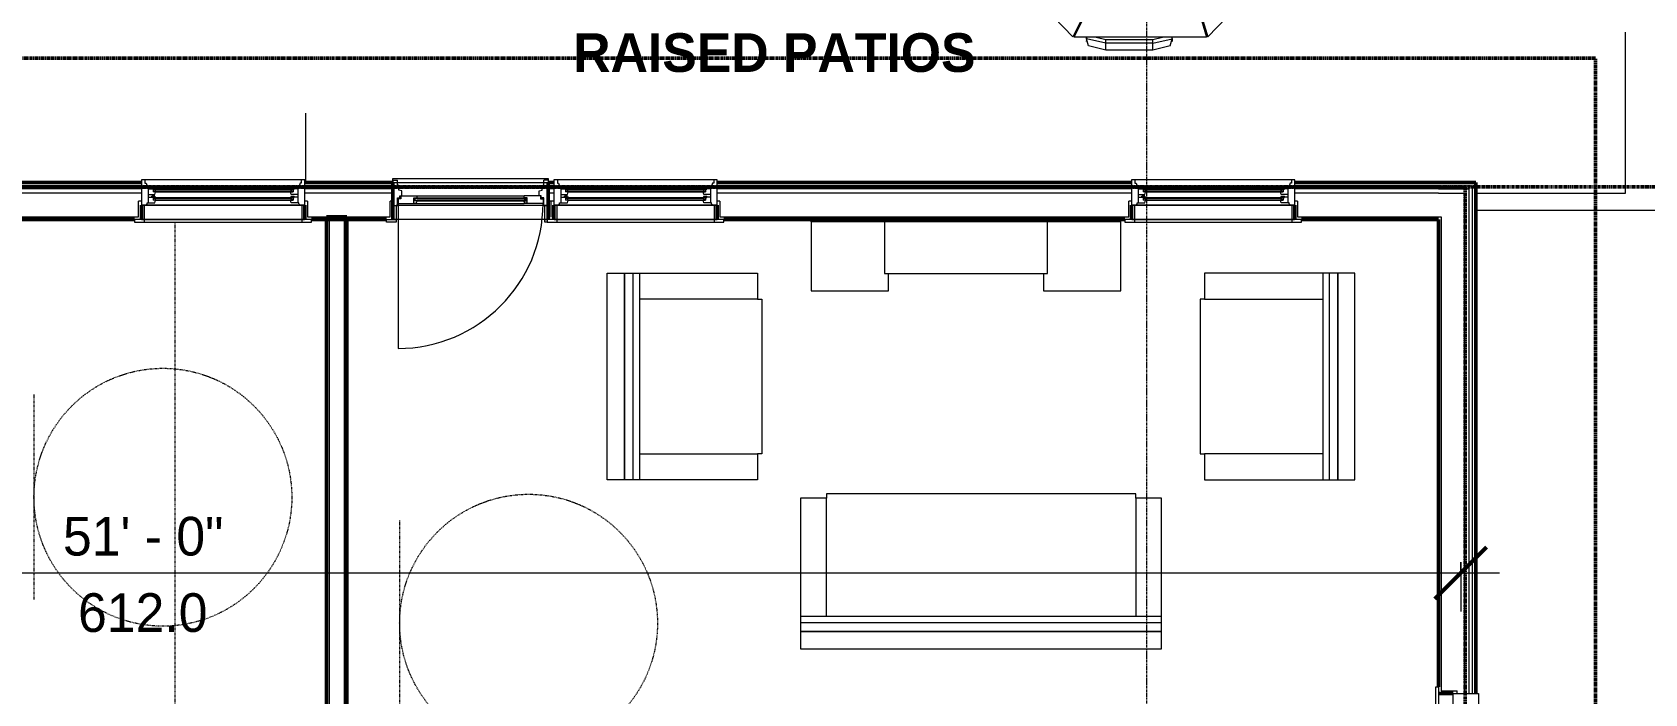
# Model space of a CAD drawing. Header units: inches. Extents: x -4266 to -1814, y 9706 to 12441.
# Drawn here: x -2432.7 to -2057.5, y 11970.8 to 12124.6 of the extents above; entities that cross this region are included whole.
import ezdxf

# ---------------------------------------------------------------- set-up
doc = ezdxf.new("R2010")
doc.units = ezdxf.units.IN
doc.header["$MEASUREMENT"] = 0
for name, pattern in [('Dash', [0.25, 0.125, -0.125]), ('Dash 1_16_', [0.125, 0.0625, -0.0625]), ('Double Dash 3_8_', [1, 0.375, -0.125, 0.125, -0.125, 0.125, -0.125]), ('Grid Line 1_2_', [0.875, 0.5, -0.125, 0.125, -0.125])]:
    doc.linetypes.add(name, pattern=pattern)
for name, color, linetype, lineweight in [('A-ANNO-DIMS', 211, 'Continuous', 9), ('A-ANNO-DIMS-96', 211, 'Continuous', 9), ('A-ANNO-NOTE', 131, 'Continuous', 9), ('A-DOOR-1', 7, 'Continuous', 9), ('A-DOOR-2', 50, 'Continuous', 20), ('A-DOOR-FRAM-1', 50, 'Continuous', 20), ('A-DOOR-FRAM-2', 7, 'Continuous', 9), ('A-DOOR-GLAZ-1', 7, 'Continuous', 9), ('A-FLOR-2', 10, 'Continuous', 13), ('A-GENM-HDLN-1', 7, 'Dash', 9), ('A-GLAZ-1', 7, 'Continuous', 9), ('A-GLAZ-2', 50, 'Continuous', 20), ('A-WALL-3', 250, 'Continuous', 50), ('A-WALL-4', 10, 'Continuous', 13), ('C-PROP-LINE-1', 250, 'Double Dash 3_8_', 50), ('C-PROP-LINE-2', 91, 'Dash 1_16_', 50), ('C-TOPO', 7, 'Continuous', 9), ('I-FURN', 30, 'Continuous', 9), ('I-FURN-1', 7, 'Continuous', 9), ('I-FURN-HDLN-1', 7, 'Dash', 9), ('S-GRID-1', 1, 'Grid Line 1_2_', 9)]:
    doc.layers.add(name, color=color, linetype=linetype, lineweight=lineweight)
doc.styles.add('Century Gothic', font='ufonts.com_century-gothic.ttf', dxfattribs={"height": 9})
doc.styles.add('Century Gothic_B', font='GOTHICB.TTF', dxfattribs={"height": 9})
doc.dimstyles.new('OD__1_16__Tol__', dxfattribs={"dimscale": 12, "dimtxt": 9.397514, "dimasz": 1, "dimexe": 0.75, "dimexo": 0.5, "dimgap": 0.125, "dimtad": 1, "dimdec": 4, "dimrnd": 0.0625, "dimzin": 3, "dimdsep": 46, "dimlunit": 4, "dimtxsty": 'Century Gothic', "dimblk1": 'OBLIQUE', "dimblk2": 'OBLIQUE', "dimsah": 1, "dimcen": 0.09, "dimdle": 0.75, "dimazin": 0, "dimtfac": 1, "dimtdec": 4, "dimtix": 1, "dimtmove": 0, "dimatfit": 3, "dimfxl": 1, "dimtvp": 1, "dimtfill": 1, "dimfrac": 2, "dimtolj": 1, "dimtzin": 0, "dimarcsym": 2})

# ---------------------------------------------------------------- blocks, each defined once
blk = doc.blocks.new('DIMBLOCK36-FLOOR PLAN - 1ST FLOOR')
at = {"layer": 'A-ANNO-DIMS-96', "lineweight": 50}
for p, q in [((-2712.32, 11998.88), (-2706.32, 12004.88)), ((-2100.32, 11998.88), (-2094.32, 12004.88)), ((-2712.32, 11998.88), (-2718.32, 11992.88)), ((-2100.32, 11998.88), (-2106.32, 11992.88))]:
    blk.add_line(p, q, dxfattribs=at)
at = {"layer": 'A-ANNO-DIMS-96'}
for p, q in [((-2712.32, 12001.37), (-2712.32, 11989.88)), ((-2712.32, 11998.88), (-2712.32, 12001.37)), ((-2100.32, 12001.37), (-2100.32, 11989.88)), ((-2100.32, 11998.88), (-2100.32, 12001.37)), ((-2712.32, 11998.88), (-2091.32, 11998.88))]:
    blk.add_line(p, q, dxfattribs=at)
at = {"layer": 'A-ANNO-DIMS-96', "color": 0, "insert": (-2422.06, 11994.15), "char_height": 9, "width": 37.7691, "attachment_point": 1, "line_spacing_factor": 0.984502, "style": 'Century Gothic', "bg_fill": 3, "box_fill_scale": 1.25, "bg_fill_color": 256, "bg_fill_true_color": 13158600, "bg_fill_transparency": 0}
blk.add_mtext('612.0', dxfattribs=at)
at = {"layer": 'A-ANNO-DIMS-96', "color": 0, "insert": (-2425.57, 12011.92), "char_height": 9, "width": 46.1821, "attachment_point": 1, "line_spacing_factor": 0.984502, "style": 'Century Gothic', "bg_fill": 3, "box_fill_scale": 1.25, "bg_fill_color": 256, "bg_fill_true_color": 13158600, "bg_fill_transparency": 0}
blk.add_mtext('51\' - 0"', dxfattribs=at)
blk = doc.blocks.new('_Oblique')
at = {"color": 0, "linetype": 'ByBlock', "lineweight": -2}
blk.add_line((-0.5, -0.5), (0.5, 0.5), dxfattribs=at)
blk = doc.blocks.new('Outdoor Table01 - 02ZUTB01_dwg-2525485-FLOOR PLAN - 1ST FLOOR')
at = {"layer": 'I-FURN'}
for p, q in [((-7, 41.99), (-11, 40.99)), ((-7, 41.99), (4, 41.99)), ((-7, 41.99), (-7, 40.37)), ((4, 41.99), (8, 40.99)), ((4, 41.99), (4, 40.37)), ((-37.47, 16.26), (-15.64, 38.89)), ((4, 0), (-15.64, 38.89)), ((-15.38, 39), (4, 0)), ((-15.38, 39), (15.49, 39)), ((-11, 40.99), (-11.5, 39.37)), ((-7, 40.37), (-11.5, 39.37)), ((-11.42, 39.62), (-11.5, 40)), ((-11.5, 39.5), (-11.5, 40)), ((-11.49, 39.42), (-11.5, 39.5)), ((-11.5, 39.37), (-11.5, 39)), ((-11.42, 39), (-11.46, 39.24)), ((-7, 39.5), (-9.25, 39)), ((-7, 40.37), (4, 40.37)), ((-7, 40.37), (-7, 39.5)), ((4, 39.5), (-7, 39.5)), ((4, 40.37), (8.5, 39.37)), ((4, 40.37), (4, 39.5)), ((6.25, 39), (4, 39.5)), ((4, 0), (15.49, 39)), ((4, 0), (15.74, 38.89)), ((8.5, 39.37), (8, 40.99)), ((8.5, 40), (8.42, 39.62)), ((8.46, 39.24), (8.42, 39)), ((8.5, 39.5), (8.49, 39.42)), ((8.5, 39.5), (8.5, 40)), ((8.5, 39.37), (8.5, 39)), ((15.74, 38.89), (37.57, 16.26)), ((-11.5, 30.7), (-11.5, 31.19)), ((-7.56, 23.27), (-7.74, 23.24)), ((10.22, 20.61), (10.1, 20.71)), ((4, 0), (-37.57, 16)), ((-37.57, -16), (-37.57, 16)), ((4, 0), (-37.47, 16.26)), ((4, 0), (37.57, 16.26)), ((4, 0), (37.68, 16)), ((37.68, 16), (37.68, -16)), ((-43.99, 6), (-42.99, 10)), ((-41.37, 10.5), (-42.99, 10)), ((-42.37, 6), (-41.37, 10.5)), ((-41.5, 10.5), (-42, 10.5)), ((-42, 10.5), (-41.62, 10.42)), ((-41.42, 10.49), (-41.5, 10.5)), ((-40.56, 10.23), (-41.5, 6)), ((-41.37, 10.5), (-40.5, 10.5)), ((-38.5, 10), (-41.24, 10.46)), ((-40.56, 10.21), (-39.5, 10)), ((-40.5, 10.5), (-40.54, 10.34)), ((-39.7, 10.2), (-40, 10.5)), ((-40, 10.5), (-39, 10.5)), ((-38.5, 10), (-39.5, 10)), ((-38.5, 10), (-39, 10.5)), ((-39, 10.5), (-37.57, 10.5)), ((-39, 10.5), (-37.57, 10.5)), ((-38.5, 10), (-39, 6)), ((-37.57, 10.31), (-38.5, 10)), ((-23.32, 10.71), (-23.39, 10.54)), ((20.51, 7.84), (20.45, 7.97)), ((23.61, 9.5), (24, 9.5)), ((37.68, 9.44), (38, 9.5)), ((37.68, 9.5), (38, 9.5)), ((38.99, 9), (37.68, 9.4)), ((38.37, 5), (37.68, 8.11)), ((38.99, 9), (39.99, 5)), ((-43.99, -5), (-43.99, 6)), ((-43.99, 6), (-42.37, 6)), ((-42.37, -5), (-42.37, 6)), ((-42.37, 6), (-41.5, 6)), ((-41.5, 6), (-41.5, -5)), ((-39, 6), (-39, -5)), ((-37.57, 6), (-39, 6)), ((38.37, 5), (37.68, 5)), ((39.99, 5), (38.37, 5)), ((38.37, 5), (38.37, -6)), ((39.99, 5), (39.99, -6)), ((4, 0), (-37.57, -16)), ((4, 0), (-37.47, -16.26)), ((4, 0), (-15.64, -38.89)), ((4, 0), (-15.38, -39)), ((4, 0), (15.49, -39)), ((4, 0), (37.68, -16)), ((4, 0), (37.57, -16.26)), ((4, 0), (15.74, -38.89)), ((-43.99, -5), (-42.99, -9)), ((-43.99, -5), (-42.37, -5)), ((-42.37, -5), (-41.37, -9.5)), ((-42.37, -5), (-41.5, -5)), ((-41.5, -5), (-40.56, -9.23)), ((-39, -5), (-38.5, -9)), ((-39, -5), (-37.57, -5)), ((38.37, -6), (37.68, -9.11)), ((38.37, -6), (37.68, -6)), ((39.99, -6), (38.37, -6)), ((39.99, -6), (38.99, -10)), ((-42.99, -9), (-41.37, -9.5)), ((-41.62, -9.42), (-42, -9.5)), ((-41.5, -9.5), (-42, -9.5)), ((-41.42, -9.49), (-41.5, -9.5)), ((-41.37, -9.5), (-40.5, -9.5)), ((-38.5, -9), (-41.24, -9.46)), ((-39.5, -9), (-40.56, -9.21)), ((-40.54, -9.34), (-40.5, -9.5)), ((-40, -9.5), (-39.7, -9.2)), ((-39, -9.5), (-40, -9.5)), ((-39.5, -9), (-38.5, -9)), ((-39, -9.5), (-38.5, -9)), ((-37.57, -9.5), (-39, -9.5)), ((-37.57, -9.5), (-39, -9.5)), ((-37.57, -9.31), (-38.5, -9)), ((-23.39, -10.54), (-23.32, -10.71)), ((20.45, -7.97), (20.51, -7.84)), ((25.68, -10.5), (26.1, -10.5)), ((38.99, -10), (37.68, -10.4)), ((38, -10.5), (37.68, -10.44)), ((37.68, -10.5), (38, -10.5)), ((-15.64, -38.89), (-37.47, -16.26)), ((37.57, -16.26), (15.74, -38.89)), ((10.1, -20.71), (10.22, -20.61)), ((-8, -23.77), (-8, -24.14)), ((-7.74, -23.24), (-7.56, -23.27)), ((-12.5, -32.68), (-12.5, -33.2)), ((15.49, -39), (-15.38, -39)), ((-12.5, -39.37), (-12.5, -39)), ((-12, -40.99), (-12.5, -39.37)), ((-8, -40.37), (-12.5, -39.37)), ((-12.49, -39.42), (-12.5, -39.5)), ((-12.5, -39.5), (-12.5, -40)), ((-12.5, -40), (-12.42, -39.62)), ((-12.42, -39), (-12.46, -39.24)), ((-8, -41.99), (-12, -40.99)), ((-10.25, -39), (-8, -39.5)), ((-8, -39.5), (3, -39.5)), ((-8, -40.37), (-8, -39.5)), ((3, -40.37), (-8, -40.37)), ((-8, -41.99), (-8, -40.37)), ((3, -39.5), (5.25, -39)), ((3, -40.37), (7.5, -39.37)), ((3, -40.37), (3, -39.5)), ((3, -41.99), (3, -40.37)), ((7, -40.99), (3, -41.99)), ((7, -40.99), (7.5, -39.37)), ((7.42, -39), (7.46, -39.24)), ((7.42, -39.62), (7.5, -40)), ((7.49, -39.42), (7.5, -39.5)), ((7.5, -39.37), (7.5, -39)), ((7.5, -39.5), (7.5, -40)), ((3, -41.99), (-8, -41.99))]:
    blk.add_line(p, q, dxfattribs=at)

msp = doc.modelspace()

# ---------------------------------------------------------------- linework, layer by layer
at = {"layer": 'A-DOOR-1'}
msp.add_line((-2347.59874, 12084.84565), (-2347.59874, 12051.09565), dxfattribs=at)
msp.add_arc((-2347.59874, 12084.84565), 33.75, 270, 0, dxfattribs=at)
at = {"layer": 'A-DOOR-2'}
for p, q in [((-2346.98238, 12086.56415), (-2346.98238, 12085.91865)), ((-2346.98238, 12086.56415), (-2343.16124, 12086.56415)), ((-2343.16124, 12086.2519), (-2343.19158, 12086.56415)), ((-2343.16124, 12086.5644), (-2318.28624, 12086.5644)), ((-2314.46509, 12086.56415), (-2318.28624, 12086.56415)), ((-2318.28624, 12086.2519), (-2318.25589, 12086.56415)), ((-2314.46509, 12086.56415), (-2314.46509, 12085.91865)), ((-2346.98238, 12085.91865), (-2347.59874, 12085.9079)), ((-2347.59874, 12085.9079), (-2347.59874, 12084.84565)), ((-2347.59874, 12084.84565), (-2343.16124, 12084.84565)), ((-2343.91124, 12086.1579), (-2343.16124, 12086.1579)), ((-2343.91124, 12084.84565), (-2343.91124, 12086.1579)), ((-2343.16124, 12085.4079), (-2343.91124, 12085.4079)), ((-2343.91124, 12084.9079), (-2343.39727, 12084.9079)), ((-2343.91124, 12084.84565), (-2343.91124, 12084.9079)), ((-2343.39727, 12084.9079), (-2343.19224, 12085.1599)), ((-2343.19224, 12085.1599), (-2343.16124, 12085.3459)), ((-2343.16124, 12086.1579), (-2343.16124, 12086.2519)), ((-2343.16124, 12085.3459), (-2343.16124, 12085.4079)), ((-2343.16124, 12084.84565), (-2318.28624, 12084.84565)), ((-2318.28624, 12086.1579), (-2318.28624, 12086.2519)), ((-2317.53624, 12086.1579), (-2318.28624, 12086.1579)), ((-2318.28624, 12085.4079), (-2317.53624, 12085.4079)), ((-2318.28624, 12085.3459), (-2318.28624, 12085.4079)), ((-2318.25524, 12085.1599), (-2318.28624, 12085.3459)), ((-2313.84874, 12084.84565), (-2318.28624, 12084.84565)), ((-2318.05021, 12084.9079), (-2318.25524, 12085.1599)), ((-2317.53624, 12084.9079), (-2318.05021, 12084.9079)), ((-2317.53624, 12084.84565), (-2317.53624, 12086.1579)), ((-2317.53624, 12084.84565), (-2317.53624, 12084.9079)), ((-2314.46509, 12085.91865), (-2313.84874, 12085.9079)), ((-2313.84874, 12085.9079), (-2313.84874, 12084.84565))]:
    msp.add_line(p, q, dxfattribs=at)
at = {"layer": 'A-DOOR-FRAM-1'}
for p, q in [((-2348.78624, 12089.6894), (-2348.78624, 12090.59565)), ((-2348.78624, 12090.59565), (-2312.66124, 12090.59565)), ((-2348.78624, 12090.2519), (-2348.78624, 12084.3769)), ((-2348.78624, 12090.2519), (-2347.75499, 12090.2519)), ((-2347.75499, 12089.13025), (-2347.75499, 12090.2519)), ((-2313.69249, 12089.13025), (-2313.69249, 12090.2519)), ((-2312.66124, 12090.2519), (-2313.69249, 12090.2519)), ((-2312.66124, 12090.59565), (-2312.66124, 12089.6894)), ((-2312.66124, 12090.2519), (-2312.66124, 12084.3769)), ((-2350.41124, 12088.9394), (-2348.78624, 12088.9394)), ((-2347.41124, 12088.88955), (-2347.75499, 12089.13025)), ((-2347.41124, 12087.8884), (-2347.41124, 12088.88955)), ((-2346.72374, 12087.73322), (-2347.41124, 12087.8884)), ((-2347.17624, 12086.1589), (-2347.17624, 12086.5959)), ((-2347.17624, 12086.5959), (-2346.72374, 12086.5959)), ((-2346.72374, 12086.5959), (-2346.72374, 12087.73322)), ((-2314.72374, 12087.73322), (-2314.03624, 12087.8884)), ((-2314.72374, 12086.5959), (-2314.72374, 12087.73322)), ((-2314.27124, 12086.5959), (-2314.72374, 12086.5959)), ((-2314.27124, 12086.1589), (-2314.27124, 12086.5959)), ((-2314.03624, 12088.88955), (-2313.69249, 12089.13025)), ((-2314.03624, 12087.8884), (-2314.03624, 12088.88955)), ((-2311.33546, 12088.9394), (-2312.66124, 12088.9394)), ((-2348.78624, 12084.3769), (-2347.75499, 12084.3769)), ((-2348.66124, 12084.3769), (-2348.78624, 12084.3769)), ((-2313.41124, 12084.3769), (-2348.03624, 12084.3769)), ((-2347.75499, 12086.1589), (-2347.17624, 12086.1589)), ((-2347.75499, 12084.3769), (-2347.75499, 12086.1589)), ((-2313.69249, 12086.1589), (-2314.27124, 12086.1589)), ((-2313.69249, 12084.3769), (-2313.69249, 12086.1589)), ((-2312.66124, 12084.3769), (-2313.69249, 12084.3769)), ((-2313.03624, 12084.3769), (-2312.66124, 12084.3769)), ((-2312.66124, 12084.3769), (-2312.78624, 12084.3769))]:
    msp.add_line(p, q, dxfattribs=at)
at = {"layer": 'A-DOOR-FRAM-2'}
for p, q in [((-2348.66124, 12081.0644), (-2348.66124, 12084.3769)), ((-2348.66124, 12084.3769), (-2348.03624, 12084.3769)), ((-2348.03624, 12084.3769), (-2348.03624, 12081.0644)), ((-2313.41124, 12081.0644), (-2313.41124, 12084.3769)), ((-2313.41124, 12084.3769), (-2312.78624, 12084.3769)), ((-2312.78624, 12084.3769), (-2312.78624, 12081.0644)), ((-2350.28624, 12080.4394), (-2350.28624, 12081.0644)), ((-2350.28624, 12081.0644), (-2348.03624, 12081.0644)), ((-2348.03624, 12080.4394), (-2350.28624, 12080.4394)), ((-2348.03624, 12081.0644), (-2348.66124, 12081.0644)), ((-2348.03624, 12081.0644), (-2348.03624, 12080.4394)), ((-2312.89796, 12081.0644), (-2313.41124, 12081.0644)), ((-2313.41124, 12080.4394), (-2313.41124, 12081.0644)), ((-2313.41124, 12081.0644), (-2312.89796, 12081.0644)), ((-2312.89796, 12080.4394), (-2313.41124, 12080.4394))]:
    msp.add_line(p, q, dxfattribs=at)
at = {"layer": 'A-DOOR-GLAZ-1'}
for p, q in [((-2343.16124, 12086.0019), (-2343.91124, 12086.0019)), ((-2343.91124, 12085.5644), (-2343.16124, 12085.5644)), ((-2343.70124, 12086.0019), (-2343.70124, 12085.5644)), ((-2343.16124, 12086.15815), (-2318.28624, 12086.15815)), ((-2343.16124, 12086.0019), (-2318.28624, 12086.0019)), ((-2343.16124, 12085.5644), (-2318.28624, 12085.5644)), ((-2343.16124, 12085.40815), (-2318.28624, 12085.40815)), ((-2318.28624, 12086.0019), (-2317.53624, 12086.0019)), ((-2317.53624, 12085.5644), (-2318.28624, 12085.5644)), ((-2317.74624, 12086.0019), (-2317.74624, 12085.5644))]:
    msp.add_line(p, q, dxfattribs=at)
at = {"layer": 'A-FLOR-2'}
for p, q in [((-2061.92374, 12087.1894), (-2061.92374, 12124.68951)), ((-2369.12374, 12105.82681), (-2369.12374, 12089.6894)), ((-2096.82374, 12087.1894), (-2061.92374, 12087.1894))]:
    msp.add_line(p, q, dxfattribs=at)
at = {"layer": 'A-GLAZ-1'}
for p, q in [((-2404.61671, 12088.0019), (-2404.02296, 12088.0019)), ((-2404.61671, 12087.6269), (-2404.02296, 12087.6269)), ((-2404.14796, 12088.0019), (-2404.14796, 12087.6269)), ((-2404.02296, 12088.1269), (-2372.62452, 12088.1269)), ((-2404.02296, 12088.0019), (-2372.62452, 12088.0019)), ((-2404.02296, 12087.6269), (-2372.62452, 12087.6269)), ((-2404.02296, 12087.5019), (-2372.62452, 12087.5019)), ((-2372.03077, 12088.0019), (-2372.62452, 12088.0019)), ((-2372.03077, 12087.6269), (-2372.62452, 12087.6269)), ((-2372.49952, 12088.0019), (-2372.49952, 12087.6269)), ((-2308.61671, 12088.0019), (-2308.02296, 12088.0019)), ((-2308.61671, 12087.6269), (-2308.02296, 12087.6269)), ((-2308.14796, 12088.0019), (-2308.14796, 12087.6269)), ((-2308.02296, 12088.1269), (-2276.62452, 12088.1269)), ((-2308.02296, 12088.0019), (-2276.62452, 12088.0019)), ((-2308.02296, 12087.6269), (-2276.62452, 12087.6269)), ((-2308.02296, 12087.5019), (-2276.62452, 12087.5019)), ((-2276.03077, 12088.0019), (-2276.62452, 12088.0019)), ((-2276.03077, 12087.6269), (-2276.62452, 12087.6269)), ((-2276.49952, 12088.0019), (-2276.49952, 12087.6269)), ((-2174.21671, 12088.0019), (-2173.62296, 12088.0019)), ((-2174.21671, 12087.6269), (-2173.62296, 12087.6269)), ((-2173.74796, 12088.0019), (-2173.74796, 12087.6269)), ((-2173.62296, 12088.1269), (-2142.22452, 12088.1269)), ((-2173.62296, 12088.0019), (-2142.22452, 12088.0019)), ((-2173.62296, 12087.6269), (-2142.22452, 12087.6269)), ((-2173.62296, 12087.5019), (-2142.22452, 12087.5019)), ((-2141.63077, 12088.0019), (-2142.22452, 12088.0019)), ((-2141.63077, 12087.6269), (-2142.22452, 12087.6269)), ((-2142.09952, 12088.0019), (-2142.09952, 12087.6269)), ((-2369.37452, 12084.4394), (-2407.27296, 12084.4394)), ((-2407.27296, 12084.4394), (-2407.27296, 12081.0644)), ((-2406.64796, 12084.4394), (-2406.64796, 12081.0644)), ((-2404.61671, 12086.0644), (-2404.02296, 12086.0644)), ((-2404.61671, 12085.6894), (-2404.02296, 12085.6894)), ((-2404.14796, 12086.0644), (-2404.14796, 12085.6894)), ((-2404.02296, 12086.1894), (-2372.62452, 12086.1894)), ((-2404.02296, 12086.0644), (-2372.62452, 12086.0644)), ((-2404.02296, 12085.6894), (-2372.62452, 12085.6894)), ((-2404.02296, 12085.5644), (-2372.62452, 12085.5644)), ((-2372.03077, 12086.0644), (-2372.62452, 12086.0644)), ((-2372.03077, 12085.6894), (-2372.62452, 12085.6894)), ((-2372.49952, 12086.0644), (-2372.49952, 12085.6894)), ((-2369.99952, 12084.4394), (-2369.99952, 12081.0644)), ((-2369.37452, 12081.0644), (-2369.37452, 12084.4394)), ((-2273.37452, 12084.4394), (-2311.27296, 12084.4394)), ((-2311.27296, 12084.4394), (-2311.27296, 12081.0644)), ((-2310.64796, 12084.4394), (-2310.64796, 12081.0644)), ((-2308.61671, 12086.0644), (-2308.02296, 12086.0644)), ((-2308.61671, 12085.6894), (-2308.02296, 12085.6894)), ((-2308.14796, 12086.0644), (-2308.14796, 12085.6894)), ((-2308.02296, 12086.1894), (-2276.62452, 12086.1894)), ((-2308.02296, 12086.0644), (-2276.62452, 12086.0644)), ((-2308.02296, 12085.6894), (-2276.62452, 12085.6894)), ((-2308.02296, 12085.5644), (-2276.62452, 12085.5644)), ((-2276.03077, 12086.0644), (-2276.62452, 12086.0644)), ((-2276.03077, 12085.6894), (-2276.62452, 12085.6894)), ((-2276.49952, 12086.0644), (-2276.49952, 12085.6894)), ((-2273.99952, 12084.4394), (-2273.99952, 12081.0644)), ((-2273.37452, 12081.0644), (-2273.37452, 12084.4394)), ((-2138.97452, 12084.4394), (-2176.87296, 12084.4394)), ((-2176.87296, 12084.4394), (-2176.87296, 12081.0644)), ((-2176.24796, 12084.4394), (-2176.24796, 12081.0644)), ((-2174.21671, 12086.0644), (-2173.62296, 12086.0644)), ((-2174.21671, 12085.6894), (-2173.62296, 12085.6894)), ((-2173.74796, 12086.0644), (-2173.74796, 12085.6894)), ((-2173.62296, 12086.1894), (-2142.22452, 12086.1894)), ((-2173.62296, 12086.0644), (-2142.22452, 12086.0644)), ((-2173.62296, 12085.6894), (-2142.22452, 12085.6894)), ((-2173.62296, 12085.5644), (-2142.22452, 12085.5644)), ((-2141.63077, 12086.0644), (-2142.22452, 12086.0644)), ((-2141.63077, 12085.6894), (-2142.22452, 12085.6894)), ((-2142.09952, 12086.0644), (-2142.09952, 12085.6894)), ((-2139.59952, 12084.4394), (-2139.59952, 12081.0644)), ((-2138.97452, 12081.0644), (-2138.97452, 12084.4394)), ((-2367.74952, 12081.0644), (-2408.89796, 12081.0644)), ((-2408.89796, 12081.0644), (-2408.89796, 12080.4394)), ((-2408.89796, 12080.4394), (-2367.74952, 12080.4394)), ((-2407.27296, 12081.0644), (-2369.37452, 12081.0644)), ((-2406.64796, 12081.0644), (-2406.64796, 12080.4394)), ((-2369.99952, 12081.0644), (-2369.99952, 12080.4394)), ((-2367.74952, 12080.4394), (-2367.74952, 12081.0644)), ((-2271.74952, 12081.0644), (-2312.89796, 12081.0644)), ((-2312.89796, 12081.0644), (-2312.89796, 12080.4394)), ((-2312.89796, 12080.4394), (-2271.74952, 12080.4394)), ((-2311.27296, 12081.0644), (-2273.37452, 12081.0644)), ((-2310.64796, 12081.0644), (-2310.64796, 12080.4394)), ((-2273.99952, 12081.0644), (-2273.99952, 12080.4394)), ((-2271.74952, 12080.4394), (-2271.74952, 12081.0644)), ((-2137.34952, 12081.0644), (-2178.49796, 12081.0644)), ((-2178.49796, 12081.0644), (-2178.49796, 12080.4394)), ((-2178.49796, 12080.4394), (-2137.34952, 12080.4394)), ((-2176.87296, 12081.0644), (-2138.97452, 12081.0644)), ((-2176.24796, 12081.0644), (-2176.24796, 12080.4394)), ((-2139.59952, 12081.0644), (-2139.59952, 12080.4394)), ((-2137.34952, 12080.4394), (-2137.34952, 12081.0644)), ((-2106.07374, 11972.36361), (-2105.44874, 11972.36361)), ((-2106.07374, 11931.21518), (-2106.07374, 11972.36361)), ((-2105.44874, 11972.36361), (-2105.44874, 11931.21518))]:
    msp.add_line(p, q, dxfattribs=at)
at = {"layer": 'A-GLAZ-2'}
for p, q in [((-2369.31202, 12090.3144), (-2407.33546, 12090.3144)), ((-2407.33546, 12090.3144), (-2407.33546, 12084.4394)), ((-2406.52296, 12090.3144), (-2406.52296, 12089.5019)), ((-2370.12452, 12090.3144), (-2370.12452, 12089.5019)), ((-2369.31202, 12084.4394), (-2369.31202, 12090.3144)), ((-2273.31202, 12090.3144), (-2311.33546, 12090.3144)), ((-2311.33546, 12090.3144), (-2311.33546, 12084.4394)), ((-2310.52296, 12090.3144), (-2310.52296, 12089.5019)), ((-2274.12452, 12090.3144), (-2274.12452, 12089.5019)), ((-2273.31202, 12084.4394), (-2273.31202, 12090.3144)), ((-2138.91202, 12090.3144), (-2176.93546, 12090.3144)), ((-2176.93546, 12090.3144), (-2176.93546, 12084.4394)), ((-2176.12296, 12090.3144), (-2176.12296, 12089.5019)), ((-2139.72452, 12090.3144), (-2139.72452, 12089.5019)), ((-2138.91202, 12084.4394), (-2138.91202, 12090.3144)), ((-2407.33546, 12088.9394), (-2408.83546, 12088.9394)), ((-2406.52296, 12089.5019), (-2406.24827, 12089.5019)), ((-2406.24827, 12089.5019), (-2405.92921, 12088.6894)), ((-2405.92921, 12088.6894), (-2405.46046, 12088.6894)), ((-2405.74171, 12088.2519), (-2404.89796, 12088.2519)), ((-2405.74171, 12088.2519), (-2405.74171, 12084.9394)), ((-2405.74171, 12086.8769), (-2404.17921, 12086.8769)), ((-2405.46046, 12088.6894), (-2405.46046, 12088.2519)), ((-2404.17921, 12088.47065), (-2404.89796, 12088.47065)), ((-2404.89796, 12088.1269), (-2404.89796, 12088.47065)), ((-2404.02608, 12088.1269), (-2404.89796, 12088.1269)), ((-2404.17921, 12086.53315), (-2404.89796, 12086.53315)), ((-2404.89796, 12086.1894), (-2404.89796, 12086.53315)), ((-2404.61671, 12088.1269), (-2404.61671, 12087.5019)), ((-2404.02296, 12087.5019), (-2404.61671, 12087.5019)), ((-2404.17921, 12088.47065), (-2404.02608, 12088.1269)), ((-2404.17921, 12086.8769), (-2404.02296, 12087.5019)), ((-2404.17921, 12086.53315), (-2404.02608, 12086.1894)), ((-2372.62452, 12087.5019), (-2372.03077, 12087.5019)), ((-2372.46827, 12086.8769), (-2372.62452, 12087.5019)), ((-2372.46827, 12088.47065), (-2372.62139, 12088.1269)), ((-2372.62139, 12088.1269), (-2371.74952, 12088.1269)), ((-2372.46827, 12086.53315), (-2372.62139, 12086.1894)), ((-2372.46827, 12088.47065), (-2371.74952, 12088.47065)), ((-2370.90577, 12086.8769), (-2372.46827, 12086.8769)), ((-2372.46827, 12086.53315), (-2371.74952, 12086.53315)), ((-2372.03077, 12088.1269), (-2372.03077, 12087.5019)), ((-2371.74952, 12088.1269), (-2371.74952, 12088.47065)), ((-2370.90577, 12088.2519), (-2371.74952, 12088.2519)), ((-2371.74952, 12086.1894), (-2371.74952, 12086.53315)), ((-2371.18702, 12088.6894), (-2371.18702, 12088.2519)), ((-2370.71827, 12088.6894), (-2371.18702, 12088.6894)), ((-2370.90577, 12088.2519), (-2370.90577, 12084.9394)), ((-2370.3992, 12089.5019), (-2370.71827, 12088.6894)), ((-2370.12452, 12089.5019), (-2370.3992, 12089.5019)), ((-2369.31202, 12088.9394), (-2367.81202, 12088.9394)), ((-2311.33546, 12088.9394), (-2312.83546, 12088.9394)), ((-2310.52296, 12089.5019), (-2310.24827, 12089.5019)), ((-2310.24827, 12089.5019), (-2309.92921, 12088.6894)), ((-2309.92921, 12088.6894), (-2309.46046, 12088.6894)), ((-2309.74171, 12088.2519), (-2308.89796, 12088.2519)), ((-2309.74171, 12088.2519), (-2309.74171, 12084.9394)), ((-2309.74171, 12086.8769), (-2308.17921, 12086.8769)), ((-2309.46046, 12088.6894), (-2309.46046, 12088.2519)), ((-2308.17921, 12088.47065), (-2308.89796, 12088.47065)), ((-2308.89796, 12088.1269), (-2308.89796, 12088.47065)), ((-2308.02608, 12088.1269), (-2308.89796, 12088.1269)), ((-2308.17921, 12086.53315), (-2308.89796, 12086.53315)), ((-2308.89796, 12086.1894), (-2308.89796, 12086.53315)), ((-2308.61671, 12088.1269), (-2308.61671, 12087.5019)), ((-2308.02296, 12087.5019), (-2308.61671, 12087.5019)), ((-2308.17921, 12088.47065), (-2308.02608, 12088.1269)), ((-2308.17921, 12086.8769), (-2308.02296, 12087.5019)), ((-2308.17921, 12086.53315), (-2308.02608, 12086.1894)), ((-2276.62452, 12087.5019), (-2276.03077, 12087.5019)), ((-2276.46827, 12086.8769), (-2276.62452, 12087.5019)), ((-2276.46827, 12088.47065), (-2276.62139, 12088.1269)), ((-2276.62139, 12088.1269), (-2275.74952, 12088.1269)), ((-2276.46827, 12086.53315), (-2276.62139, 12086.1894)), ((-2276.46827, 12088.47065), (-2275.74952, 12088.47065)), ((-2274.90577, 12086.8769), (-2276.46827, 12086.8769)), ((-2276.46827, 12086.53315), (-2275.74952, 12086.53315)), ((-2276.03077, 12088.1269), (-2276.03077, 12087.5019)), ((-2275.74952, 12088.1269), (-2275.74952, 12088.47065)), ((-2274.90577, 12088.2519), (-2275.74952, 12088.2519)), ((-2275.74952, 12086.1894), (-2275.74952, 12086.53315)), ((-2275.18702, 12088.6894), (-2275.18702, 12088.2519)), ((-2274.71827, 12088.6894), (-2275.18702, 12088.6894)), ((-2274.90577, 12088.2519), (-2274.90577, 12084.9394)), ((-2274.3992, 12089.5019), (-2274.71827, 12088.6894)), ((-2274.12452, 12089.5019), (-2274.3992, 12089.5019)), ((-2273.31202, 12088.9394), (-2271.81202, 12088.9394)), ((-2176.93546, 12088.9394), (-2178.43546, 12088.9394)), ((-2176.12296, 12089.5019), (-2175.84827, 12089.5019)), ((-2175.84827, 12089.5019), (-2175.52921, 12088.6894)), ((-2175.52921, 12088.6894), (-2175.06046, 12088.6894)), ((-2175.34171, 12088.2519), (-2174.49796, 12088.2519)), ((-2175.34171, 12088.2519), (-2175.34171, 12084.9394)), ((-2175.34171, 12086.8769), (-2173.77921, 12086.8769)), ((-2175.06046, 12088.6894), (-2175.06046, 12088.2519)), ((-2173.77921, 12088.47065), (-2174.49796, 12088.47065)), ((-2174.49796, 12088.1269), (-2174.49796, 12088.47065)), ((-2173.62608, 12088.1269), (-2174.49796, 12088.1269)), ((-2173.77921, 12086.53315), (-2174.49796, 12086.53315)), ((-2174.49796, 12086.1894), (-2174.49796, 12086.53315)), ((-2174.21671, 12088.1269), (-2174.21671, 12087.5019)), ((-2173.62296, 12087.5019), (-2174.21671, 12087.5019)), ((-2173.77921, 12088.47065), (-2173.62608, 12088.1269)), ((-2173.77921, 12086.8769), (-2173.62296, 12087.5019)), ((-2173.77921, 12086.53315), (-2173.62608, 12086.1894)), ((-2142.22452, 12087.5019), (-2141.63077, 12087.5019)), ((-2142.06827, 12086.8769), (-2142.22452, 12087.5019)), ((-2142.06827, 12088.47065), (-2142.22139, 12088.1269)), ((-2142.22139, 12088.1269), (-2141.34952, 12088.1269)), ((-2142.06827, 12086.53315), (-2142.22139, 12086.1894)), ((-2142.06827, 12088.47065), (-2141.34952, 12088.47065)), ((-2140.50577, 12086.8769), (-2142.06827, 12086.8769)), ((-2142.06827, 12086.53315), (-2141.34952, 12086.53315)), ((-2141.63077, 12088.1269), (-2141.63077, 12087.5019)), ((-2141.34952, 12088.1269), (-2141.34952, 12088.47065)), ((-2140.50577, 12088.2519), (-2141.34952, 12088.2519)), ((-2141.34952, 12086.1894), (-2141.34952, 12086.53315)), ((-2140.78702, 12088.6894), (-2140.78702, 12088.2519)), ((-2140.31827, 12088.6894), (-2140.78702, 12088.6894)), ((-2140.50577, 12088.2519), (-2140.50577, 12084.9394)), ((-2139.9992, 12089.5019), (-2140.31827, 12088.6894)), ((-2139.72452, 12089.5019), (-2139.9992, 12089.5019)), ((-2138.91202, 12088.9394), (-2137.41202, 12088.9394)), ((-2407.33546, 12084.4394), (-2369.31202, 12084.4394)), ((-2405.99171, 12084.71956), (-2406.32559, 12084.4394)), ((-2405.99171, 12084.71956), (-2405.99171, 12084.9394)), ((-2405.99171, 12084.9394), (-2404.17921, 12084.9394)), ((-2405.74171, 12086.3144), (-2404.89796, 12086.3144)), ((-2404.02608, 12086.1894), (-2404.89796, 12086.1894)), ((-2404.61671, 12086.1894), (-2404.61671, 12085.5644)), ((-2404.02296, 12085.5644), (-2404.61671, 12085.5644)), ((-2404.17921, 12084.9394), (-2404.02296, 12085.5644)), ((-2372.62452, 12085.5644), (-2372.03077, 12085.5644)), ((-2372.46827, 12084.9394), (-2372.62452, 12085.5644)), ((-2372.62139, 12086.1894), (-2371.74952, 12086.1894)), ((-2370.65577, 12084.9394), (-2372.46827, 12084.9394)), ((-2372.03077, 12086.1894), (-2372.03077, 12085.5644)), ((-2370.90577, 12086.3144), (-2371.74952, 12086.3144)), ((-2370.65577, 12084.71956), (-2370.65577, 12084.9394)), ((-2370.65577, 12084.71956), (-2370.32189, 12084.4394)), ((-2311.33546, 12084.4394), (-2273.31202, 12084.4394)), ((-2309.99171, 12084.71956), (-2310.32559, 12084.4394)), ((-2309.99171, 12084.71956), (-2309.99171, 12084.9394)), ((-2309.99171, 12084.9394), (-2308.17921, 12084.9394)), ((-2309.74171, 12086.3144), (-2308.89796, 12086.3144)), ((-2308.02608, 12086.1894), (-2308.89796, 12086.1894)), ((-2308.61671, 12086.1894), (-2308.61671, 12085.5644)), ((-2308.02296, 12085.5644), (-2308.61671, 12085.5644)), ((-2308.17921, 12084.9394), (-2308.02296, 12085.5644)), ((-2276.62452, 12085.5644), (-2276.03077, 12085.5644)), ((-2276.46827, 12084.9394), (-2276.62452, 12085.5644)), ((-2276.62139, 12086.1894), (-2275.74952, 12086.1894)), ((-2274.65577, 12084.9394), (-2276.46827, 12084.9394)), ((-2276.03077, 12086.1894), (-2276.03077, 12085.5644)), ((-2274.90577, 12086.3144), (-2275.74952, 12086.3144)), ((-2274.65577, 12084.71956), (-2274.65577, 12084.9394)), ((-2274.65577, 12084.71956), (-2274.32189, 12084.4394)), ((-2176.93546, 12084.4394), (-2138.91202, 12084.4394)), ((-2175.59171, 12084.71956), (-2175.92559, 12084.4394)), ((-2175.59171, 12084.71956), (-2175.59171, 12084.9394)), ((-2175.59171, 12084.9394), (-2173.77921, 12084.9394)), ((-2175.34171, 12086.3144), (-2174.49796, 12086.3144)), ((-2173.62608, 12086.1894), (-2174.49796, 12086.1894)), ((-2174.21671, 12086.1894), (-2174.21671, 12085.5644)), ((-2173.62296, 12085.5644), (-2174.21671, 12085.5644)), ((-2173.77921, 12084.9394), (-2173.62296, 12085.5644)), ((-2142.22452, 12085.5644), (-2141.63077, 12085.5644)), ((-2142.06827, 12084.9394), (-2142.22452, 12085.5644)), ((-2142.22139, 12086.1894), (-2141.34952, 12086.1894)), ((-2140.25577, 12084.9394), (-2142.06827, 12084.9394)), ((-2141.63077, 12086.1894), (-2141.63077, 12085.5644)), ((-2140.50577, 12086.3144), (-2141.34952, 12086.3144)), ((-2140.25577, 12084.71956), (-2140.25577, 12084.9394)), ((-2140.25577, 12084.71956), (-2139.92189, 12084.4394)), ((-2102.07374, 11970.80111), (-2096.19874, 11970.80111)), ((-2102.07374, 11932.77768), (-2102.07374, 11970.80111)), ((-2097.57374, 11970.80111), (-2097.57374, 11972.30111)), ((-2096.19874, 11970.80111), (-2096.19874, 11932.77768))]:
    msp.add_line(p, q, dxfattribs=at)
at = {"layer": 'A-WALL-3'}
for p, q in [((-2407.33546, 12089.6894), (-2446.11202, 12089.6894)), ((-2348.78624, 12089.6894), (-2369.31202, 12089.6894)), ((-2348.78624, 12081.0644), (-2348.78624, 12089.6894)), ((-2311.33546, 12089.6894), (-2312.66124, 12089.6894)), ((-2312.66124, 12089.6894), (-2312.66124, 12081.0644)), ((-2176.93546, 12089.6894), (-2273.31202, 12089.6894)), ((-2105.44874, 12089.6894), (-2138.91202, 12089.6894)), ((-2097.57374, 12089.6894), (-2105.44874, 12089.6894)), ((-2096.82374, 12089.6894), (-2097.57374, 12089.6894)), ((-2407.33546, 12081.0644), (-2407.33546, 12084.4394)), ((-2369.31202, 12084.4394), (-2369.31202, 12081.0644)), ((-2311.33546, 12081.0644), (-2311.33546, 12084.4394)), ((-2273.31202, 12084.4394), (-2273.31202, 12081.0644)), ((-2176.93546, 12081.0644), (-2176.93546, 12084.4394)), ((-2138.91202, 12084.4394), (-2138.91202, 12081.0644)), ((-2444.54952, 12081.0644), (-2408.89796, 12081.0644)), ((-2367.74952, 12081.0644), (-2350.28624, 12081.0644)), ((-2359.52374, 12081.6894), (-2364.27374, 12081.6894)), ((-2271.74952, 12081.0644), (-2178.49796, 12081.0644)), ((-2137.34952, 12081.0644), (-2105.44874, 12081.0644)), ((-2105.44874, 11970.80111), (-2102.07374, 11970.80111))]:
    msp.add_line(p, q, dxfattribs=at)
at = {"layer": 'A-WALL-4'}
for p, q in [((-2407.33546, 12088.9394), (-2446.11202, 12088.9394)), ((-2407.33546, 12088.1894), (-2446.11202, 12088.1894)), ((-2407.33546, 12087.1894), (-2446.11202, 12087.1894)), ((-2348.78624, 12088.9394), (-2369.31202, 12088.9394)), ((-2348.78624, 12088.1894), (-2369.31202, 12088.1894)), ((-2348.78624, 12087.1894), (-2369.31202, 12087.1894)), ((-2348.78624, 12089.6894), (-2312.66124, 12089.6894)), ((-2311.33546, 12088.9394), (-2312.66124, 12088.9394)), ((-2311.33546, 12088.1894), (-2312.66124, 12088.1894)), ((-2311.33546, 12087.1894), (-2312.66124, 12087.1894)), ((-2176.93546, 12088.9394), (-2273.31202, 12088.9394)), ((-2176.93546, 12088.1894), (-2273.31202, 12088.1894)), ((-2176.93546, 12087.1894), (-2273.31202, 12087.1894)), ((-2105.44874, 12088.9394), (-2138.91202, 12088.9394)), ((-2105.44874, 12088.1894), (-2138.91202, 12088.1894)), ((-2105.44874, 12087.1894), (-2138.91202, 12087.1894)), ((-2105.44874, 12088.9394), (-2098.32374, 12088.9394)), ((-2105.44874, 12088.1894), (-2099.32374, 12088.1894)), ((-2105.44874, 12087.1894), (-2104.82374, 12087.1894)), ((-2104.82374, 12087.1894), (-2099.32374, 12087.1894)), ((-2099.32374, 12088.1894), (-2098.32374, 12088.1894)), ((-2098.32374, 12088.9394), (-2097.57374, 12088.9394)), ((-2407.96046, 12081.6894), (-2407.96046, 12085.3769)), ((-2407.33546, 12085.3769), (-2407.96046, 12085.3769)), ((-2368.68702, 12085.3769), (-2369.31202, 12085.3769)), ((-2368.68702, 12085.3769), (-2368.68702, 12081.6894)), ((-2349.41124, 12081.6894), (-2349.41124, 12085.3769)), ((-2348.78624, 12085.3769), (-2349.41124, 12085.3769)), ((-2312.03624, 12085.3769), (-2312.66124, 12085.3769)), ((-2312.03624, 12085.3769), (-2312.03624, 12081.6894)), ((-2311.96046, 12081.6894), (-2311.96046, 12085.3769)), ((-2311.33546, 12085.3769), (-2311.96046, 12085.3769)), ((-2272.68702, 12085.3769), (-2273.31202, 12085.3769)), ((-2272.68702, 12085.3769), (-2272.68702, 12081.6894)), ((-2177.56046, 12081.6894), (-2177.56046, 12085.3769)), ((-2176.93546, 12085.3769), (-2177.56046, 12085.3769)), ((-2138.28702, 12085.3769), (-2138.91202, 12085.3769)), ((-2138.28702, 12085.3769), (-2138.28702, 12081.6894)), ((-2445.48702, 12081.6894), (-2407.96046, 12081.6894)), ((-2368.68702, 12081.6894), (-2349.41124, 12081.6894)), ((-2313.41124, 12081.0644), (-2348.03624, 12081.0644)), ((-2312.03624, 12081.6894), (-2311.96046, 12081.6894)), ((-2272.68702, 12081.6894), (-2177.56046, 12081.6894)), ((-2138.28702, 12081.6894), (-2105.44874, 12081.6894)), ((-2105.44874, 12081.6894), (-2104.82374, 12081.6894)), ((-2104.82374, 11971.42611), (-2101.13624, 11971.42611)), ((-2101.13624, 11970.80111), (-2101.13624, 11971.42611))]:
    msp.add_line(p, q, dxfattribs=at)
at = {"layer": 'C-PROP-LINE-1'}
msp.add_line((-3833.41046, 12088.68951), (-1910.89642, 12088.68951), dxfattribs=at)
at = {"layer": 'C-PROP-LINE-2'}
for p, q in [((-2068.92374, 12118.5894), (-2523.72374, 12118.5894)), ((-2068.92374, 11247.3894), (-2068.92374, 12118.5894)), ((-2099.26202, 12088.5894), (-3832.16202, 12088.5894))]:
    msp.add_line(p, q, dxfattribs=at)
at = {"layer": 'C-TOPO'}
msp.add_line((-2053.04187, 12083.18921), (-2096.82374, 12083.18921), dxfattribs=at)
at = {"layer": 'I-FURN'}
for p, q in [((-2294.92374, 12068.56493), (-2294.92374, 12020.56493)), ((-2294.92374, 12068.56493), (-2291.42374, 12068.56493)), ((-2294.92374, 12020.56493), (-2294.92374, 12068.56493)), ((-2292.92374, 12068.56493), (-2292.92374, 12020.56493)), ((-2291.42374, 12068.56493), (-2263.92374, 12068.56493)), ((-2291.42374, 12068.56493), (-2291.42374, 12020.56493)), ((-2263.92374, 12068.56493), (-2263.92374, 12062.56493)), ((-2132.42374, 12068.56493), (-2159.92374, 12068.56493)), ((-2159.92374, 12068.56493), (-2159.92374, 12062.56493)), ((-2128.92374, 12068.56493), (-2132.42374, 12068.56493)), ((-2132.42374, 12068.56493), (-2132.42374, 12020.56493)), ((-2130.92374, 12068.56493), (-2130.92374, 12020.56493)), ((-2128.92374, 12068.56493), (-2128.92374, 12020.56493)), ((-2128.92374, 12020.56493), (-2128.92374, 12068.56493)), ((-2263.92374, 12062.56493), (-2291.42374, 12062.56493)), ((-2263.92374, 12062.56493), (-2262.92374, 12062.56493)), ((-2262.92374, 12062.56493), (-2262.92374, 12026.56493)), ((-2159.92374, 12062.56493), (-2160.92374, 12062.56493)), ((-2160.92374, 12062.56493), (-2160.92374, 12026.56493)), ((-2159.92374, 12062.56493), (-2132.42374, 12062.56493)), ((-2291.42374, 12026.56493), (-2263.92374, 12026.56493)), ((-2262.92374, 12026.56493), (-2263.92374, 12026.56493)), ((-2263.92374, 12026.56493), (-2263.92374, 12020.56493)), ((-2160.92374, 12026.56493), (-2159.92374, 12026.56493)), ((-2132.42374, 12026.56493), (-2159.92374, 12026.56493)), ((-2159.92374, 12026.56493), (-2159.92374, 12020.56493)), ((-2291.42374, 12020.56493), (-2294.92374, 12020.56493)), ((-2263.92374, 12020.56493), (-2291.42374, 12020.56493)), ((-2159.92374, 12020.56493), (-2132.42374, 12020.56493)), ((-2132.42374, 12020.56493), (-2128.92374, 12020.56493)), ((-2247.92374, 12016.23993), (-2253.92374, 12016.23993)), ((-2175.92374, 12017.23993), (-2247.92374, 12017.23993)), ((-2247.92374, 12017.23993), (-2247.92374, 12016.23993)), ((-2175.92374, 12016.23993), (-2175.92374, 12017.23993)), ((-2169.92374, 12016.23993), (-2175.92374, 12016.23993))]:
    msp.add_line(p, q, dxfattribs=at)
at = {"layer": 'I-FURN-1'}
for p, q in [((-2251.434, 12080.63993), (-2234.434, 12080.63993)), ((-2251.434, 12080.51493), (-2251.434, 12080.63993)), ((-2234.434, 12080.51493), (-2251.434, 12080.51493)), ((-2234.434, 12080.51493), (-2251.434, 12080.51493)), ((-2251.434, 12080.51493), (-2251.434, 12064.51493)), ((-2234.434, 12080.63993), (-2196.434, 12080.63993)), ((-2234.434, 12080.51493), (-2234.434, 12080.63993)), ((-2196.434, 12080.51493), (-2234.434, 12080.51493)), ((-2196.434, 12080.51493), (-2234.434, 12080.51493)), ((-2234.434, 12080.51493), (-2234.434, 12068.51493)), ((-2196.434, 12080.63993), (-2179.434, 12080.63993)), ((-2196.434, 12080.63993), (-2196.434, 12080.51493)), ((-2179.434, 12080.51493), (-2196.434, 12080.51493)), ((-2196.434, 12068.51493), (-2196.434, 12080.51493)), ((-2179.434, 12080.51493), (-2196.434, 12080.51493)), ((-2179.434, 12080.51493), (-2179.434, 12080.63993)), ((-2179.434, 12064.51493), (-2179.434, 12080.51493)), ((-2298.92374, 12068.56493), (-2294.92374, 12068.56493)), ((-2298.92374, 12020.56493), (-2298.92374, 12068.56493)), ((-2234.434, 12068.51493), (-2196.434, 12068.51493)), ((-2233.434, 12064.51493), (-2233.434, 12068.51493)), ((-2197.434, 12068.51493), (-2197.434, 12064.51493)), ((-2124.92374, 12068.56493), (-2128.92374, 12068.56493)), ((-2124.92374, 12020.56493), (-2124.92374, 12068.56493)), ((-2251.434, 12064.51493), (-2233.434, 12064.51493)), ((-2250.7735, 12064.48388), (-2250.28439, 12064.48388)), ((-2250.28439, 12064.48388), (-2250.28439, 12064.51502)), ((-2235.09138, 12064.51502), (-2235.09138, 12064.48313)), ((-2235.09138, 12064.48313), (-2234.09691, 12064.48313)), ((-2234.09691, 12064.48313), (-2234.09691, 12064.51502)), ((-2197.434, 12064.51493), (-2179.434, 12064.51493)), ((-2196.7711, 12064.51502), (-2196.7711, 12064.48313)), ((-2196.7711, 12064.48313), (-2195.77663, 12064.48313)), ((-2195.77663, 12064.48313), (-2195.77663, 12064.51502)), ((-2180.58362, 12064.51502), (-2180.58362, 12064.48388)), ((-2180.58362, 12064.48388), (-2180.09451, 12064.48388)), ((-2294.92374, 12020.56493), (-2298.92374, 12020.56493)), ((-2128.92374, 12020.56493), (-2124.92374, 12020.56493))]:
    msp.add_line(p, q, dxfattribs=at)
at = {"layer": 'I-FURN-HDLN-1'}
msp.add_line((-2407.27296, 12081.63993), (-2407.33546, 12081.63993), dxfattribs=at)

# ---------------------------------------------------------------- block references
msp.add_blockref('Outdoor Table01 - 02ZUTB01_dwg-2525485-FLOOR PLAN - 1ST FLOOR', (-2174.92374, 12162.4644))

# ---------------------------------------------------------------- texts
at = {"layer": 'A-ANNO-NOTE', "insert": (-2306.83509, 12124.41167), "char_height": 9, "width": 108.474, "attachment_point": 1, "style": 'Century Gothic_B'}
msp.add_mtext('RAISED PATIOS', dxfattribs=at)

# ---------------------------------------------------------------- dimensions: what is measured, and where the dimension line sits
at = {"layer": 'A-ANNO-DIMS'}
dim = msp.add_linear_dim(base=(-2100.32374, 11998.88413), p1=(-2712.32374, 12007.36941), p2=(-2100.32374, 12007.36941), dimstyle='OD__1_16__Tol__', override={"dimpost": '<>\\X', "dimfxl": 612}, dxfattribs=at)
dim.commit()
dim.dimension.update_dxf_attribs({"geometry": 'DIMBLOCK36-FLOOR PLAN - 1ST FLOOR', "text_midpoint": (-2406.32374, 11998.88413)})

# ---------------------------------------------------------------- next in the draw order: linework, layer by layer
at = {"layer": 'A-GENM-HDLN-1'}
for p, q in [((-2432.3198, 12040.47798), (-2432.3198, 11992.47798)), ((-2347.22313, 12011.17685), (-2347.22313, 11963.17685))]:
    msp.add_line(p, q, dxfattribs=at)
for centre in [(-2402.3198, 12016.47798), (-2317.22313, 11987.17685)]:
    msp.add_circle(centre, 30, dxfattribs=at)
at = {"layer": 'A-WALL-3'}
for p, q in [((-2096.82374, 11970.80111), (-2096.82374, 12089.6894)), ((-2364.27374, 12081.6894), (-2364.27374, 11967.58832)), ((-2359.52374, 11967.58832), (-2359.52374, 12081.6894)), ((-2105.44874, 12081.0644), (-2105.44874, 11972.36361))]:
    msp.add_line(p, q, dxfattribs=at)
at = {"layer": 'A-WALL-4'}
for p, q in [((-2099.32374, 11970.80111), (-2099.32374, 12087.1894)), ((-2098.32374, 11970.80111), (-2098.32374, 12088.1894)), ((-2097.57374, 11970.80111), (-2097.57374, 12088.9394)), ((-2363.64874, 12081.6894), (-2363.64874, 11967.58832)), ((-2360.14874, 12081.6894), (-2360.14874, 11967.58832)), ((-2104.82374, 12081.6894), (-2104.82374, 11971.42611))]:
    msp.add_line(p, q, dxfattribs=at)
at = {"layer": 'C-PROP-LINE-2'}
msp.add_line((-2099.26202, 11277.2894), (-2099.26202, 12088.5894), dxfattribs=at)
at = {"layer": 'I-FURN'}
for p, q in [((-2253.92374, 12016.23993), (-2253.92374, 11988.73993)), ((-2247.92374, 11988.73993), (-2247.92374, 12016.23993)), ((-2175.92374, 12016.23993), (-2175.92374, 11988.73993)), ((-2169.92374, 11988.73993), (-2169.92374, 12016.23993)), ((-2169.92374, 11988.73993), (-2253.92374, 11988.73993)), ((-2253.92374, 11988.73993), (-2253.92374, 11985.23993)), ((-2169.92374, 11987.23993), (-2253.92374, 11987.23993)), ((-2169.92374, 11985.23993), (-2253.92374, 11985.23993)), ((-2253.92374, 11985.23993), (-2169.92374, 11985.23993)), ((-2169.92374, 11985.23993), (-2169.92374, 11988.73993))]:
    msp.add_line(p, q, dxfattribs=at)
at = {"layer": 'I-FURN-1'}
for p, q in [((-2253.92374, 11985.23993), (-2253.92374, 11981.23993)), ((-2169.92374, 11981.23993), (-2169.92374, 11985.23993)), ((-2253.92374, 11981.23993), (-2169.92374, 11981.23993))]:
    msp.add_line(p, q, dxfattribs=at)
at = {"layer": 'I-FURN-HDLN-1'}
msp.add_line((-2399.44874, 11943.63993), (-2399.44874, 12080.4394), dxfattribs=at)
at = {"layer": 'S-GRID-1'}
msp.add_line((-2173.32374, 9836.17969), (-2173.32374, 12376.79045), dxfattribs=at)

doc.saveas('drawing.dxf')
